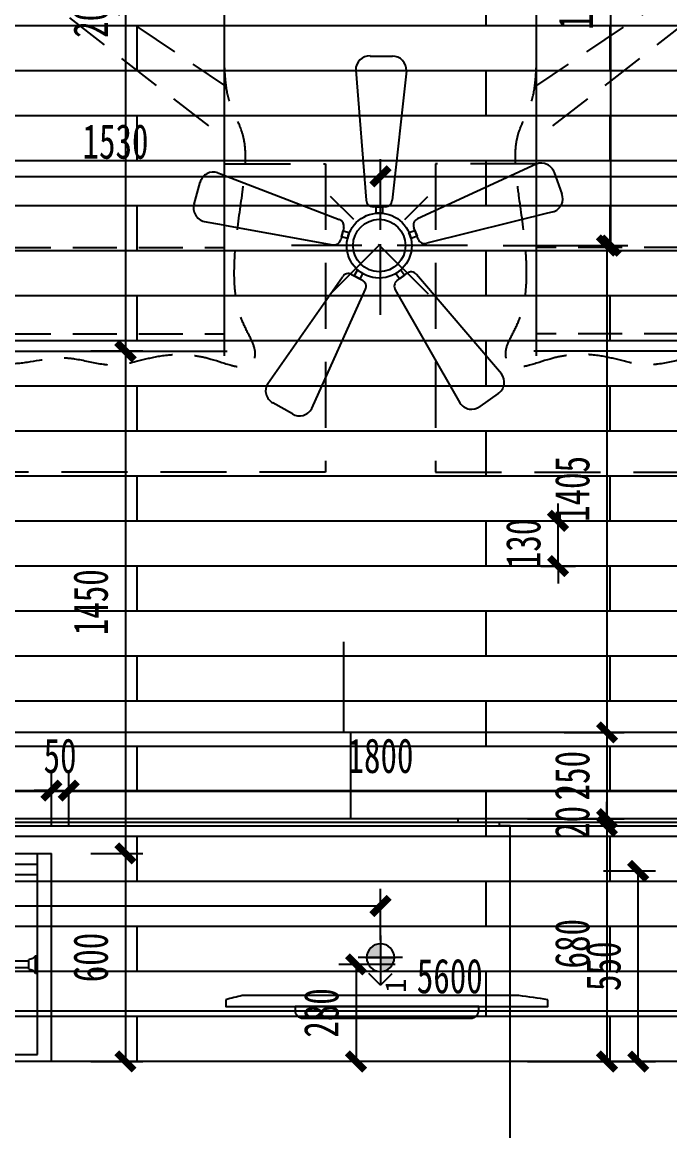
# Model space of a CAD drawing. Header units: millimetres. Extents: x -133666 to 880576, y -269375 to 86941.
# Drawn here: x -36739 to -34869, y -150167 to -146967 of the extents above; entities that cross this region are included whole.
import ezdxf

# ---------------------------------------------------------------- set-up
doc = ezdxf.new("R2010")
doc.units = ezdxf.units.MM
doc.header["$LTSCALE"] = 1000
doc.linetypes.add('DASHED', pattern=[19.05, 12.7, -6.35])
doc.layers.get('0').update_dxf_attribs({"linetype": 'CONTINUOUS'})
doc.layers.get('Defpoints').update_dxf_attribs({"color": 6, "linetype": 'CONTINUOUS'})
for name, color, linetype in [('A-土建墙（含管井、立管）', 6, 'CONTINUOUS'), ('A-新隔墙尺寸', 5, 'CONTINUOUS'), ('C-顶面灯具、灯带', 22, 'CONTINUOUS'), ('C-顶面造型尺寸', 5, 'CONTINUOUS'), ('C-顶面造型线', 32, 'CONTINUOUS'), ('F-地坪填充', 250, 'CONTINUOUS'), ('P-家具尺寸', 5, 'CONTINUOUS'), ('P-活动家具', 146, 'CONTINUOUS')]:
    doc.layers.add(name, color=color, linetype=linetype)
doc.styles.add('DIM', font='', dxfattribs={"width": 0.7})
doc.styles.add('WORD-2', font='simhei.ttf')
doc.styles.get('DIM').set_extended_font_data('SimSun')
doc.dimstyles.new('50', dxfattribs={"dimscale": 50, "dimtxt": 2, "dimasz": 1, "dimexe": 1, "dimexo": 1, "dimgap": 1, "dimtad": 1, "dimdec": 0, "dimzin": 0, "dimdsep": 46, "dimtxsty": 'DIM', "dimblk": 'ARCHTICK', "dimcen": 0, "dimclrd": 5, "dimclre": 5, "dimclrt": 35, "dimadec": 0, "dimazin": 0, "dimtfac": 0.5, "dimtdec": 0, "dimtix": 1, "dimtmove": 2, "dimatfit": 2, "dimldrblk": 'A', "dimfxl": 0, "dimtolj": 1, "dimtzin": 0, "dimlwd": -1, "dimlwe": -1, "dimarcsym": 0})

# ---------------------------------------------------------------- blocks, each defined once
blk = doc.blocks.new('A$C63C64F79')
blk.add_wipeout([(88.4, 2053.9), (1288.4, 2053.9), (1288.4, 53.9), (88.4, 53.9)])
at = {"linetype": 'DASHED', "ltscale": 0.01}
for p, q in [((88.4, 2053.9), (1288.4, 2053.9)), ((88.4, 2033.9), (1288.4, 2033.9)), ((88.4, 2018.9), (1288.4, 2018.9)), ((88.4, 1583.7), (1235.8, 1583.7)), ((88.4, 1530.4), (1168.9, 1530.4)), ((1288.4, 353.9), (88.4, 353.9)), ((1288.4, 103.9), (88.4, 103.9))]:
    blk.add_line(p, q, dxfattribs=at)
at = {"linetype": 'Continuous', "ltscale": 1000}
for p, q in [((88.4, 40.5), (88.4, 2053.9)), ((1288.4, 2053.9), (1288.4, 40.5)), ((1295.7, 53.9), (81.1, 53.9))]:
    blk.add_line(p, q, dxfattribs=at)
at = {"color": 251, "linetype": 'DASHED', "ltscale": 0.01}
for p, q in [((1288.4, 1625.2), (88.4, 821.4)), ((1288.4, 1600.6), (88.4, 667.9))]:
    blk.add_line(p, q, dxfattribs=at)
at = {"linetype": 'DASHED', "ltscale": 0.01}
for points, knots in [([(463.8, 1914.5), (442.9, 1921.8), (403.5, 1935.5), (319.5, 1974.6), (242.2, 1949.8), (144.5, 2004.8), (132.5, 1917.7), (207.7, 1871.8), (207.9, 1805.6), (208, 1784.1)], [0, 0, 0, 0, 70.314327, 132.712823, 281.06886, 345.030234, 373.143701, 508.899423, 574.349148, 574.349148, 574.349148, 574.349148]), ([(571.4, 1751.1), (637.1, 1857.9), (734.3, 2015.9), (552, 1971.7), (464.6, 1948.4), (407.5, 1947.3), (369.8, 1946.5)], [0, 0, 0, 0, 257.192142, 380.388355, 440.188761, 557.045341, 557.045341, 557.045341, 557.045341]), ([(1033.2, 1901.2), (1012.4, 1908.4), (973, 1922.1), (889, 1961.2), (811.7, 1936.4), (714, 1991.4), (702, 1904.3), (777.2, 1858.4), (777.4, 1792.3), (777.5, 1770.7)], [0, 0, 0, 0, 70.314327, 132.712823, 281.06886, 345.030234, 373.143701, 508.899423, 574.349148, 574.349148, 574.349148, 574.349148]), ([(1140.9, 1737.8), (1206.6, 1844.5), (1303.8, 2002.5), (1121.5, 1958.3), (1034.1, 1935), (977, 1933.9), (939.3, 1933.1)], [0, 0, 0, 0, 257.192142, 380.388355, 440.188761, 557.045341, 557.045341, 557.045341, 557.045341]), ([(592.3, 1815.1), (635.2, 1735.5), (718.2, 1581.2), (503.5, 1666.9), (403.8, 1647.4), (325.9, 1629.7), (244.4, 1652), (182.1, 1652.8), (88.6, 1628.4), (206.8, 1772.3), (213.6, 1842.5), (216.4, 1871.5)], [0, 0, 0, 0, 197.98522, 383.798459, 461.536852, 537.063609, 629.138715, 719.341985, 744.183766, 895.041347, 1000.692483, 1000.692483, 1000.692483, 1000.692483]), ([(1161.8, 1801.7), (1204.7, 1722.1), (1287.7, 1567.8), (1073, 1653.5), (973.3, 1634), (895.4, 1616.3), (813.9, 1638.6), (751.6, 1639.4), (658.1, 1615), (776.3, 1758.9), (783.1, 1829.2), (785.9, 1858.1)], [0, 0, 0, 0, 197.98522, 383.798459, 461.536852, 537.063609, 629.138715, 719.341985, 744.183766, 895.041347, 1000.692483, 1000.692483, 1000.692483, 1000.692483])]:
    blk.add_open_spline(points, degree=3, knots=knots, dxfattribs=at)
at = {"color": 251, "linetype": 'DASHED', "ltscale": 0.01}
blk.add_open_spline([(1288.4, 138.4), (1355.1, 66.1), (1369.1, -30.6), (1208.2, 37.1), (1129.5, 31.7), (989.6, 11.5), (885.9, 59.9), (710.9, 1.9), (542.8, 54.2), (388.3, -20), (232.9, 85.2), (15.1, -12), (-10.3, 59.6), (115.2, 241.4), (-16.4, 619.7), (81.7, 763.7), (86.1, 834.7), (88.4, 876.4)], degree=3, knots=[0, 0, 0, 0, 140.356688, 240.855445, 374.272085, 514.628774, 800.960617, 1037.309606, 1234.977718, 1501.883052, 1872.056655, 1990.732643, 2052.345442, 2125.407537, 2467.000811, 2608.004871, 2786.638856, 2786.638856, 2786.638856, 2786.638856], dxfattribs=at)
blk = doc.blocks.new('DSFGGDF')
at = {"color": 251, "ltscale": 0.5}
for p, q in [((-575.1, -214818.4, 0), (-557.4, -214818.4, 0)), ((-570.3, -214818.4, 0), (-570.3, -214903.6, 0)), ((-563.3, -214818.4, 0), (-563.3, -214903.6, 0)), ((-575.1, -214903.6, 0), (-557.4, -214903.6, 0))]:
    blk.add_line(p, q, dxfattribs=at)
at = {"color": 251, "ltscale": 0.5, "elevation": 0}
for points in [[(-557.4, -214852), (-557.4, -214670.3), (-575.1, -214670.3), (-575.1, -214852)], [(-575.1, -214870), (-575.1, -215058.4), (-557.4, -215058.4), (-557.4, -214870)]]:
    blk.add_lwpolyline(points, dxfattribs=at)
blk = doc.blocks.new('dsfdfdgh')
blk.add_wipeout([(55516.7, -61686.9), (55516.7, -59986.9), (56117.1, -59986.9), (56117.1, -61686.9)])
for p, q in [((55516.7, -59986.9), (56117.1, -59986.9)), ((56117.1, -60026.9), (56117.1, -59986.9)), ((55536.7, -60026.9), (56117.1, -60026.9)), ((55536.7, -61646.9), (55536.7, -60026.9)), ((55536.7, -60026.9), (56086.7, -60026.9)), ((55772.1, -60032.9), (55772.1, -60026.9)), ((55772.1, -60032.9), (55772.1, -60026.9)), ((55772.1, -60032.9), (55772.1, -60026.9)), ((55772.1, -60032.9), (55772.1, -60026.9)), ((55822.1, -60032.9), (55822.1, -60026.9)), ((55822.1, -60032.9), (55822.1, -60026.9)), ((55822.1, -60032.9), (55822.1, -60026.9)), ((55822.1, -60032.9), (55822.1, -60026.9)), ((56087.1, -61646.9), (56086.7, -60026.9)), ((56117.1, -60836.9), (56117.1, -60026.9)), ((55772.1, -60032.9), (55822.1, -60032.9)), ((55772.1, -60032.9), (55822.1, -60032.9)), ((55772.1, -60032.9), (55822.1, -60032.9)), ((55772.1, -60032.9), (55822.1, -60032.9)), ((55783.1, -60051.9), (55811.1, -60051.9)), ((55783.1, -60051.9), (55811.1, -60051.9)), ((55783.1, -60051.9), (55811.1, -60051.9)), ((55783.1, -60051.9), (55811.1, -60051.9)), ((55786.7, -60051.9, 0), (55786.7, -61621.9, 0)), ((55806.7, -60051.9, 0), (55806.7, -61621.9, 0)), ((56087.1, -60836.9), (56057.1, -60836.9)), ((56057.1, -60836.9), (56057.1, -61646.9)), ((56087.1, -60836.9), (56117.1, -60836.9)), ((55783.1, -61621.9), (55811.1, -61621.9)), ((55783.1, -61621.9), (55811.1, -61621.9)), ((55536.7, -61646.9), (56117.1, -61646.9)), ((55772.1, -61640.9), (55822.1, -61640.9)), ((55772.1, -61640.9), (55772.1, -61646.9)), ((55772.1, -61640.9), (55822.1, -61640.9)), ((55772.1, -61640.9), (55772.1, -61646.9)), ((55822.1, -61640.9), (55822.1, -61646.9)), ((55822.1, -61640.9), (55822.1, -61646.9)), ((56117.1, -61686.9), (56117.1, -61646.9)), ((55516.7, -61686.9), (56117.1, -61686.9))]:
    blk.add_line(p, q)
at = {"color": 251}
for p, q in [((56057.1, -60836.9), (56056.7, -60026.9)), ((55745, -60544.5, 0), (55748.4, -60527.1, 0)), ((55747.2, -60532.9, 0), (55830.8, -60549.3, 0)), ((55745.9, -60539.8, 0), (55829.5, -60556.2, 0)), ((55828.5, -60560.9, 0), (55831.9, -60543.5, 0)), ((55745, -60637.9, 0), (55748.4, -60620.5, 0)), ((55745.9, -60633.2, 0), (55829.5, -60649.5, 0)), ((55747.2, -60626.3, 0), (55830.8, -60642.7, 0)), ((55828.5, -60654.2, 0), (55831.9, -60636.8, 0)), ((55745, -60721.5, 0), (55748.4, -60704.1, 0)), ((55745.9, -60716.8, 0), (55829.5, -60733.2, 0)), ((55747.2, -60709.9, 0), (55830.8, -60726.3, 0)), ((55828.5, -60737.9, 0), (55831.9, -60720.5, 0)), ((56117.1, -61646.9), (56117.1, -60836.9)), ((55745, -61171, 0), (55748.4, -61153.6, 0)), ((55745.9, -61166.3, 0), (55829.5, -61182.6, 0)), ((55747.2, -61159.4, 0), (55830.8, -61175.7, 0)), ((55828.5, -61187.3, 0), (55831.9, -61169.9, 0)), ((55745, -61264.3, 0), (55748.4, -61246.9, 0)), ((55745.9, -61259.6, 0), (55829.5, -61276, 0)), ((55747.2, -61252.7, 0), (55830.8, -61269.1, 0)), ((55828.5, -61280.7, 0), (55831.9, -61263.3, 0)), ((55745, -61348, 0), (55748.4, -61330.6, 0)), ((55747.2, -61336.4, 0), (55830.8, -61352.8, 0)), ((55745.9, -61343.3, 0), (55829.5, -61359.6, 0)), ((55828.5, -61364.4, 0), (55831.9, -61347, 0))]:
    blk.add_line(p, q, dxfattribs=at)
at = {"color": 251, "elevation": 0}
for points in [[(55781.3, -60533.6), (55603, -60498.6), (55599.6, -60516), (55777.9, -60551)], [(55795.6, -60554.4), (55980.5, -60590.6), (55983.9, -60573.2), (55799, -60537)], [(55781.3, -60626.9), (55603, -60592), (55599.6, -60609.4), (55777.9, -60644.3)], [(55795.6, -60647.8), (55980.5, -60684), (55983.9, -60666.6), (55799, -60630.4)], [(55781.3, -60710.6), (55603, -60675.7), (55599.6, -60693.1), (55777.9, -60728)], [(55795.6, -60731.5), (55980.5, -60767.7), (55983.9, -60750.3), (55799, -60714.1)], [(55781.3, -61160), (55603, -61125.1), (55599.6, -61142.5), (55777.9, -61177.4)], [(55795.6, -61180.9), (55980.5, -61217.1), (55983.9, -61199.7), (55799, -61163.5)], [(55781.3, -61253.4), (55603, -61218.5), (55599.6, -61235.9), (55777.9, -61270.8)], [(55795.6, -61274.3), (55980.5, -61310.5), (55983.9, -61293.1), (55799, -61256.9)], [(55781.3, -61337.1), (55603, -61302.1), (55599.6, -61319.5), (55777.9, -61354.5)], [(55795.6, -61357.9), (55980.5, -61394.1), (55983.9, -61376.7), (55799, -61340.5)]]:
    blk.add_lwpolyline(points, dxfattribs=at)
for centre, start, end in [((55761.1, -60052), 0.0527, 60.0844), ((55761.1, -60052), 0.0527, 60.0844), ((55761.1, -60052), 0.0527, 60.0844), ((55761.1, -60052), 0.0527, 60.0844), ((55833, -60052), 119.9156, 179.9473), ((55833, -60052), 119.9156, 179.9473), ((55761.1, -61621.9), 299.9156, 359.9473), ((55761.1, -61621.9), 299.9156, 359.9473), ((55833, -61621.9), 180.0527, 240.0844)]:
    blk.add_arc(centre, 21.9, start, end)
at = {"color": 251, "rotation": 90}
for p in [(-159072, -59598.4), (-159072, -59664.1), (-159072, -59810.4), (-159072, -59863.3), (-159072, -60436.9), (-159072, -60489.8)]:
    blk.add_blockref('DSFGGDF', p, dxfattribs=at)
at = {"rotation": 90}
for p in [(-159072, -60261.8), (-159072, -60317.5), (-159072, -60888.2), (-159072, -60944), (-159072, -61037.1)]:
    blk.add_blockref('DSFGGDF', p, dxfattribs=at)
blk = doc.blocks.new('*U201')
at = {"color": 250}
blk.add_wipeout([(28.1, -28.5), (29.8, -26.7), (31.5, -24.7), (33, -22.7), (34.3, -20.6), (35.5, -18.4), (36.6, -16.1), (37.6, -13.8), (38.4, -11.4), (39, -9), (39.5, -6.5), (39.8, -4), (40, -1.5), (40, 1), (39.9, 3.5), (39.6, 6), (39.1, 8.5), (38.5, 10.9), (37.7, 13.3), (36.8, 15.7), (35.8, 17.9), (34.6, 20.1), (33.2, 22.3), (31.8, 24.3), (30.2, 26.3), (28.5, 28.1), (26.7, 29.8), (24.7, 31.5), (22.7, 33), (20.6, 34.3), (18.4, 35.5), (16.1, 36.6), (13.8, 37.6), (11.4, 38.4), (9, 39), (6.5, 39.5), (4, 39.8), (1.5, 40), (-1, 40), (-3.5, 39.9), (-6, 39.6), (-8.5, 39.1), (-10.9, 38.5), (-13.3, 37.7), (-15.7, 36.8), (-17.9, 35.8), (-20.1, 34.6), (-22.3, 33.2), (-24.3, 31.8), (-26.3, 30.2), (-28.1, 28.5), (-29.8, 26.7), (-31.5, 24.7), (-33, 22.7), (-34.3, 20.6), (-35.5, 18.4), (-36.6, 16.1), (-37.6, 13.8), (-38.4, 11.4), (-39, 9), (-39.5, 6.5), (-39.8, 4), (-40, 1.5), (-40, -1), (-39.9, -3.5), (-39.6, -6), (-39.1, -8.5), (-38.5, -10.9), (-37.7, -13.3), (-36.8, -15.7), (-35.8, -17.9), (-34.6, -20.1), (-33.2, -22.3), (-31.8, -24.3), (-30.2, -26.3), (-28.5, -28.1), (-26.7, -29.8), (-24.7, -31.5), (-22.7, -33), (-20.6, -34.3), (-18.4, -35.5), (-16.1, -36.6), (-13.8, -37.6), (-11.4, -38.4), (-9, -39), (-6.5, -39.5), (-4, -39.8), (-1.5, -40), (1, -40), (3.5, -39.9), (6, -39.6), (8.5, -39.1), (10.9, -38.5), (13.3, -37.7), (15.7, -36.8), (17.9, -35.8), (20.1, -34.6), (22.3, -33.2), (24.3, -31.8), (26.3, -30.2)], dxfattribs=at)
h = blk.add_hatch(color=250)
edge = h.paths.add_edge_path()
edge.add_arc((0, 0), 40, 90, 180)
edge.add_line((-40, 0), (0, 0))
edge.add_line((0, 0), (0, 40))
edge = h.paths.add_edge_path()
edge.add_arc((0, 0), 40, 270, 360)
edge.add_line((40, 0), (0, 0))
edge.add_line((0, 0), (0, -40))
at = {"color": 251}
for p, q in [((0, -64), (0, 64)), ((0, 40), (0, -40)), ((80, 0), (46.4, 33.6)), ((-64, 0), (80, 0)), ((-40, 0), (40, 0)), ((80, 0), (46.4, -33.6))]:
    blk.add_line(p, q, dxfattribs=at)
blk.add_circle((0, 0), 40)
at = {"style": 'WORD-2'}
blk.add_attdef('1', (19.6, -92.8), '', height=60, dxfattribs=at)
blk = doc.blocks.new('dfdjjfg')
at = {"layer": 'C-顶面灯具、灯带'}
for p, q in [((102368.9, -78604.9, 0), (102391.2, -78566.2, 0)), ((102848.4, -78761.4, 0), (102423.9, -78556.4, 0)), ((102754.1, -78917.8, 0), (102376.7, -78638.1, 0)), ((102866.2, -78831.4, 0), (102824.9, -78901.2, 0))]:
    blk.add_line(p, q, dxfattribs=at)
at = {"layer": 'C-顶面灯具、灯带', "elevation": 0}
blk.add_lwpolyline([(102354.5, -78584), (102366, -78564.2), (102385.8, -78575.6), (102374.3, -78595.5)], close=True, dxfattribs=at)
at = {"layer": 'C-顶面灯具、灯带'}
for centre, radius, start, end in [((102412.8, -78578.7, 0), 25, 63.5335, 150), ((102390.5, -78617.3, 0), 25, 150, 236.4665), ((102824.5, -78805.2, 0), 49.9, 327.8045, 61.338), ((102781.6, -78876.2, 0), 49.9, 236.4665, 330)]:
    blk.add_arc(centre, radius, start, end, dxfattribs=at)
blk = doc.blocks.new('dfdfhhfqqe')
at = {"layer": 'C-顶面灯具、灯带', "color": 251, "linetype": 'DASHED', "ltscale": 0.02}
for p, q in [((102272.2, -78769.7, 0), (102272.2, -78270.9, 0)), ((102090.4, -78695.8, 0), (102443.2, -78343, 0)), ((102445, -78695.8, 0), (102092.2, -78343, 0)), ((102586.4, -78520.3, 0), (101949, -78520.3, 0))]:
    blk.add_line(p, q, dxfattribs=at)
at = {"layer": 'C-顶面灯具、灯带'}
blk.add_circle((102267.7, -78520.3, 0), 117.1, dxfattribs=at)
at = {"layer": 'C-顶面灯具、灯带', "color": 251}
blk.add_circle((102267.7, -78520.3, 0), 94.6, dxfattribs=at)
at = {"layer": 'C-顶面灯具、灯带'}
for p, rotation in [((86129.7, -206430.8), 120.3263484312801), ((-23344.4, -107555.1), 50.53026438440089), ((221724.6, -127011.7), 195.4205350051824), ((178115, 25731.7), 271.4733682363907), ((40128.8, 34441.1), 336.3318596501865)]:
    blk.add_blockref('dfdjjfg', p, dxfattribs=dict(at, rotation=rotation))
blk = doc.blocks.new('_ArchTick')
at = {"color": 0, "linetype": 'ByBlock', "const_width": 0.4}
blk.add_lwpolyline([(-0.5, -0.5), (0.5, 0.5)], dxfattribs=at)
blk = doc.blocks.new('*D453')
at = {"layer": 'Defpoints', "color": 0, "ltscale": 0.15}
for p in [(-36598.6, -145916.8), (-36656.4, -147916.8), (-36440.4, -147916.8)]:
    blk.add_point(p, dxfattribs=at)
at = {"layer": 'P-家具尺寸', "color": 5, "ltscale": 0.15}
for p, q in [((-36540.4, -145916.8), (-36390.4, -145916.8)), ((-36440.4, -145916.8), (-36440.4, -147916.8)), ((-36540.4, -147916.8), (-36390.4, -147916.8))]:
    blk.add_line(p, q, dxfattribs=at)
at = {"layer": 'P-家具尺寸', "color": 5, "ltscale": 0.15, "xscale": 50, "yscale": 50, "zscale": 50}
for p, rotation in [((-36440.4, -145916.8), 90), ((-36440.4, -147916.8), 270)]:
    blk.add_blockref('_ArchTick', p, dxfattribs=dict(at, rotation=rotation))
at = {"layer": 'P-家具尺寸', "color": 35, "ltscale": 0.15, "insert": (-36540.4, -146916.8), "char_height": 100, "attachment_point": 5, "rotation": 90, "style": 'DIM'}
blk.add_mtext('\\A1;2000', dxfattribs=at)
blk = doc.blocks.new('A')
for p, q in [((-1.435, 1.148), (-1.09, 1.437)), ((-1.09, 1.437), (0, 0)), ((-1.435, 1.148), (-0.369, 0)), ((-0.369, 0), (-2.127, 0)), ((-1.435, -1.148), (-0.369, 0)), ((-1.09, -1.437), (0, 0)), ((-1.435, -1.148), (-1.09, -1.437))]:
    blk.add_line(p, q)
for points in [[(-1.435, 1.148), (-1.09, 1.437), (-0.369, 0), (0, 0)], [(-1.435, -1.148), (-1.09, -1.437), (-0.369, 0), (0, 0)]]:
    blk.add_solid(points)
blk = doc.blocks.new('*D454')
at = {"layer": 'Defpoints', "color": 0, "ltscale": 0.15}
for p in [(-36656.4, -147915.8), (-36626.7, -149366.2), (-36440.4, -149366.2)]:
    blk.add_point(p, dxfattribs=at)
at = {"layer": 'P-家具尺寸', "color": 5, "ltscale": 0.15}
for p, q in [((-36540.4, -147915.8), (-36390.4, -147915.8)), ((-36440.4, -147915.8), (-36440.4, -149366.2)), ((-36540.4, -149366.2), (-36390.4, -149366.2))]:
    blk.add_line(p, q, dxfattribs=at)
at = {"layer": 'P-家具尺寸', "color": 5, "ltscale": 0.15, "xscale": 50, "yscale": 50, "zscale": 50}
for p, rotation in [((-36440.4, -147915.8), 90), ((-36440.4, -149366.2), 270)]:
    blk.add_blockref('_ArchTick', p, dxfattribs=dict(at, rotation=rotation))
at = {"layer": 'P-家具尺寸', "color": 35, "ltscale": 0.15, "insert": (-36540.4, -148641), "char_height": 100, "attachment_point": 5, "rotation": 90, "style": 'DIM'}
blk.add_mtext('\\A1;1450', dxfattribs=at)
blk = doc.blocks.new('*D455')
at = {"layer": 'Defpoints', "color": 0, "ltscale": 0.15}
for p in [(-36626.7, -149366.2), (-36592.6, -149966.6), (-36440.4, -149966.6)]:
    blk.add_point(p, dxfattribs=at)
at = {"layer": 'P-家具尺寸', "color": 5, "ltscale": 0.15}
for p, q in [((-36540.4, -149366.2), (-36390.4, -149366.2)), ((-36440.4, -149366.2), (-36440.4, -149966.6)), ((-36540.4, -149966.6), (-36390.4, -149966.6))]:
    blk.add_line(p, q, dxfattribs=at)
at = {"layer": 'P-家具尺寸', "color": 5, "ltscale": 0.15, "xscale": 50, "yscale": 50, "zscale": 50}
for p, rotation in [((-36440.4, -149366.2), 90), ((-36440.4, -149966.6), 270)]:
    blk.add_blockref('_ArchTick', p, dxfattribs=dict(at, rotation=rotation))
at = {"layer": 'P-家具尺寸', "color": 35, "ltscale": 0.15, "insert": (-36540.4, -149666.4), "char_height": 100, "attachment_point": 5, "rotation": 90, "style": 'DIM'}
blk.add_mtext('\\A1;600', dxfattribs=at)
blk = doc.blocks.new('*D456')
at = {"layer": 'Defpoints', "color": 0, "ltscale": 0.15}
for p in [(-36654.1, -149184.6), (-38354.1, -149404.5), (-36654.1, -149557.1)]:
    blk.add_point(p, dxfattribs=at)
at = {"layer": 'P-家具尺寸', "color": 5, "ltscale": 0.15}
for p, q in [((-38354.1, -149284.6), (-38354.1, -149134.6)), ((-36654.1, -149284.6), (-36654.1, -149134.6)), ((-38354.1, -149184.6), (-36654.1, -149184.6))]:
    blk.add_line(p, q, dxfattribs=at)
at = {"layer": 'P-家具尺寸', "color": 5, "ltscale": 0.15, "xscale": 50, "yscale": 50, "zscale": 50, "rotation": 180}
blk.add_blockref('_ArchTick', (-38354.1, -149184.6), dxfattribs=at)
at = {"layer": 'P-家具尺寸', "color": 5, "ltscale": 0.15, "xscale": 50, "yscale": 50, "zscale": 50}
blk.add_blockref('_ArchTick', (-36654.1, -149184.6), dxfattribs=at)
at = {"layer": 'P-家具尺寸', "color": 35, "ltscale": 0.15, "insert": (-37504.1, -149084.6), "char_height": 100, "attachment_point": 5, "style": 'DIM'}
blk.add_mtext('\\A1;1700', dxfattribs=at)
blk = doc.blocks.new('*D457')
at = {"layer": 'Defpoints', "color": 0, "ltscale": 0.15}
for p in [(-36604.1, -149184.6), (-36604.1, -149416.6), (-36654.1, -149557.1)]:
    blk.add_point(p, dxfattribs=at)
at = {"layer": 'P-家具尺寸', "color": 5, "ltscale": 0.15}
for p, q in [((-36654.1, -149284.6), (-36654.1, -149134.6)), ((-36604.1, -149284.6), (-36604.1, -149134.6)), ((-36654.1, -149184.6), (-36704.1, -149184.6)), ((-36654.1, -149184.6), (-36604.1, -149184.6)), ((-36604.1, -149184.6), (-36554.1, -149184.6))]:
    blk.add_line(p, q, dxfattribs=at)
at = {"layer": 'P-家具尺寸', "color": 5, "ltscale": 0.15, "xscale": 50, "yscale": 50, "zscale": 50}
blk.add_blockref('_ArchTick', (-36654.1, -149184.6), dxfattribs=at)
at = {"layer": 'P-家具尺寸', "color": 5, "ltscale": 0.15, "xscale": 50, "yscale": 50, "zscale": 50, "rotation": 180}
blk.add_blockref('_ArchTick', (-36604.1, -149184.6), dxfattribs=at)
at = {"layer": 'P-家具尺寸', "color": 35, "ltscale": 0.15, "insert": (-36629.1, -149084.6), "char_height": 100, "attachment_point": 5, "style": 'DIM'}
blk.add_mtext('\\A1;50', dxfattribs=at)
blk = doc.blocks.new('*D458')
at = {"layer": 'Defpoints', "color": 0, "ltscale": 0.15}
for p in [(-34804.1, -149184.6), (-36604.1, -149416.6), (-34804.1, -149416.6)]:
    blk.add_point(p, dxfattribs=at)
at = {"layer": 'P-家具尺寸', "color": 5, "ltscale": 0.15}
for p, q in [((-36604.1, -149284.6), (-36604.1, -149134.6)), ((-34804.1, -149284.6), (-34804.1, -149134.6)), ((-36604.1, -149184.6), (-34804.1, -149184.6))]:
    blk.add_line(p, q, dxfattribs=at)
at = {"layer": 'P-家具尺寸', "color": 5, "ltscale": 0.15, "xscale": 50, "yscale": 50, "zscale": 50, "rotation": 180}
blk.add_blockref('_ArchTick', (-36604.1, -149184.6), dxfattribs=at)
at = {"layer": 'P-家具尺寸', "color": 5, "ltscale": 0.15, "xscale": 50, "yscale": 50, "zscale": 50}
blk.add_blockref('_ArchTick', (-34804.1, -149184.6), dxfattribs=at)
at = {"layer": 'P-家具尺寸', "color": 35, "ltscale": 0.15, "insert": (-35704.1, -149084.6), "char_height": 100, "attachment_point": 5, "style": 'DIM'}
blk.add_mtext('\\A1;1800', dxfattribs=at)
blk = doc.blocks.new('*D463')
at = {"layer": 'Defpoints', "color": 0, "ltscale": 0.15}
for p in [(-35132.8, -149416.6), (-34960.2, -149416.6), (-35132.8, -149966.6)]:
    blk.add_point(p, dxfattribs=at)
at = {"layer": 'P-家具尺寸', "color": 5, "ltscale": 0.15}
for p, q in [((-35060.2, -149416.6), (-34910.2, -149416.6)), ((-34960.2, -149966.6), (-34960.2, -149416.6)), ((-35060.2, -149966.6), (-34910.2, -149966.6))]:
    blk.add_line(p, q, dxfattribs=at)
at = {"layer": 'P-家具尺寸', "color": 5, "ltscale": 0.15, "xscale": 50, "yscale": 50, "zscale": 50}
for p, rotation in [((-34960.2, -149416.6), 90), ((-34960.2, -149966.6), 270)]:
    blk.add_blockref('_ArchTick', p, dxfattribs=dict(at, rotation=rotation))
at = {"layer": 'P-家具尺寸', "color": 35, "ltscale": 0.15, "insert": (-35060.2, -149691.6), "char_height": 100, "attachment_point": 5, "rotation": 90, "style": 'DIM'}
blk.add_mtext('\\A1;550', dxfattribs=at)
blk = doc.blocks.new('sdsddsd')
at = {"layer": 'P-活动家具'}
for points in [[(26954.8, -8805), (26935.5, -8805), (26935.5, -9735), (26954.8, -9735)], [(26967, -9650.6), (26967, -8852.3)]]:
    blk.add_lwpolyline(points, dxfattribs=at)
blk.add_lwpolyline([(26935.5, -9004.8), (26924.8, -9004.8, 0.414214), (26901.6, -9028.1), (26901.6, -9511.8, 0.414214), (26924.8, -9535.1), (26935.5, -9535.1)], format="xyb", close=True, dxfattribs=at)
for centre, radius, start, end in [((26081.7, -9055.1), 908.2, 12.9056, 15.9885), ((24229, -9297.8), 2760.7, 350.8891, 352.6573)]:
    blk.add_arc(centre, radius, start, end, dxfattribs=at)
blk = doc.blocks.new('*D677')
at = {"layer": 'C-顶面造型尺寸', "color": 5, "ltscale": 0.15}
for p, q in [((-37234.1, -147546.6), (-37234.1, -147361.8)), ((-35704.1, -147566.6), (-35704.1, -147361.8)), ((-37234.1, -147411.8), (-35704.1, -147411.8))]:
    blk.add_line(p, q, dxfattribs=at)
at = {"layer": 'Defpoints', "color": 0, "ltscale": 0.15}
for p in [(-35704.1, -147411.8), (-37234.1, -147596.6), (-35704.1, -147616.6)]:
    blk.add_point(p, dxfattribs=at)
at = {"layer": 'C-顶面造型尺寸', "color": 5, "ltscale": 0.15, "xscale": 50, "yscale": 50, "zscale": 50, "rotation": 180}
blk.add_blockref('_ArchTick', (-37234.1, -147411.8), dxfattribs=at)
at = {"layer": 'C-顶面造型尺寸', "color": 5, "ltscale": 0.15, "xscale": 50, "yscale": 50, "zscale": 50}
blk.add_blockref('_ArchTick', (-35704.1, -147411.8), dxfattribs=at)
at = {"layer": 'C-顶面造型尺寸', "color": 35, "ltscale": 0.15, "insert": (-36469.1, -147311.8), "char_height": 100, "attachment_point": 5, "style": 'DIM'}
blk.add_mtext('\\A1;1530', dxfattribs=at)
blk = doc.blocks.new('*D678')
at = {"layer": 'C-顶面造型尺寸', "color": 5, "ltscale": 0.15}
for p, q in [((-35704.1, -147566.6), (-35704.1, -147361.8)), ((-33194.1, -147546.6), (-33194.1, -147361.8)), ((-35704.1, -147411.8), (-33194.1, -147411.8))]:
    blk.add_line(p, q, dxfattribs=at)
at = {"layer": 'Defpoints', "color": 0, "ltscale": 0.15}
for p in [(-33194.1, -147411.8), (-33194.1, -147596.6), (-35704.1, -147616.6)]:
    blk.add_point(p, dxfattribs=at)
at = {"layer": 'C-顶面造型尺寸', "color": 5, "ltscale": 0.15, "xscale": 50, "yscale": 50, "zscale": 50, "rotation": 180}
blk.add_blockref('_ArchTick', (-35704.1, -147411.8), dxfattribs=at)
at = {"layer": 'C-顶面造型尺寸', "color": 5, "ltscale": 0.15, "xscale": 50, "yscale": 50, "zscale": 50}
blk.add_blockref('_ArchTick', (-33194.1, -147411.8), dxfattribs=at)
at = {"layer": 'C-顶面造型尺寸', "color": 35, "ltscale": 0.15, "insert": (-34449.1, -147311.8), "char_height": 100, "attachment_point": 5, "style": 'DIM'}
blk.add_mtext('\\A1;2510', dxfattribs=at)
blk = doc.blocks.new('*D681')
at = {"layer": 'C-顶面造型尺寸', "color": 5, "ltscale": 0.15}
for p, q in [((-35164.1, -146176.6), (-34990.2, -146176.6)), ((-35040.2, -146176.6), (-35040.2, -147611.6)), ((-35340.2, -147611.6), (-34990.2, -147611.6))]:
    blk.add_line(p, q, dxfattribs=at)
at = {"layer": 'Defpoints', "color": 0, "ltscale": 0.15}
for p in [(-35214.1, -146176.6), (-35452.8, -147611.6), (-35040.2, -147611.6)]:
    blk.add_point(p, dxfattribs=at)
at = {"layer": 'C-顶面造型尺寸', "color": 5, "ltscale": 0.15, "xscale": 50, "yscale": 50, "zscale": 50}
for p, rotation in [((-35040.2, -146176.6), 90), ((-35040.2, -147611.6), 270)]:
    blk.add_blockref('_ArchTick', p, dxfattribs=dict(at, rotation=rotation))
at = {"layer": 'C-顶面造型尺寸', "color": 35, "ltscale": 0.15, "insert": (-35140.2, -146894.1), "char_height": 100, "attachment_point": 5, "rotation": 90, "style": 'DIM'}
blk.add_mtext('\\A1;1435', dxfattribs=at)
blk = doc.blocks.new('*D580')
at = {"layer": 'C-顶面造型尺寸', "color": 5, "ltscale": 0.15}
for p, q in [((-35350.2, -147611.6), (-35000.2, -147611.6)), ((-35050.2, -147611.6), (-35050.2, -149016.6)), ((-35174.1, -149016.6), (-35000.2, -149016.6))]:
    blk.add_line(p, q, dxfattribs=at)
at = {"layer": 'Defpoints', "color": 0, "ltscale": 0.15}
for p in [(-35452.8, -147611.6), (-35224.1, -149016.6), (-35050.2, -149016.6)]:
    blk.add_point(p, dxfattribs=at)
at = {"layer": 'C-顶面造型尺寸', "color": 5, "ltscale": 0.15, "xscale": 50, "yscale": 50, "zscale": 50}
for p, rotation in [((-35050.2, -147611.6), 90), ((-35050.2, -149016.6), 270)]:
    blk.add_blockref('_ArchTick', p, dxfattribs=dict(at, rotation=rotation))
at = {"layer": 'C-顶面造型尺寸', "color": 35, "ltscale": 0.15, "insert": (-35150.2, -148314.1), "char_height": 100, "attachment_point": 5, "rotation": 90, "style": 'DIM'}
blk.add_mtext('\\A1;1405', dxfattribs=at)
blk = doc.blocks.new('*D581')
at = {"layer": 'C-顶面造型尺寸', "color": 5, "ltscale": 0.15}
for p, q in [((-35174.1, -149016.6), (-35000.2, -149016.6)), ((-35050.2, -149016.6), (-35050.2, -149266.6)), ((-35280.1, -149266.6), (-35000.2, -149266.6))]:
    blk.add_line(p, q, dxfattribs=at)
at = {"layer": 'Defpoints', "color": 0, "ltscale": 0.15}
for p in [(-35224.1, -149016.6), (-35330.1, -149266.6), (-35050.2, -149266.6)]:
    blk.add_point(p, dxfattribs=at)
at = {"layer": 'C-顶面造型尺寸', "color": 5, "ltscale": 0.15, "xscale": 50, "yscale": 50, "zscale": 50}
for p, rotation in [((-35050.2, -149016.6), 90), ((-35050.2, -149266.6), 270)]:
    blk.add_blockref('_ArchTick', p, dxfattribs=dict(at, rotation=rotation))
at = {"layer": 'C-顶面造型尺寸', "color": 35, "ltscale": 0.15, "insert": (-35150.2, -149141.6), "char_height": 100, "attachment_point": 5, "rotation": 90, "style": 'DIM'}
blk.add_mtext('\\A1;250', dxfattribs=at)
blk = doc.blocks.new('*D682')
at = {"layer": 'C-顶面造型尺寸', "color": 5, "ltscale": 0.15}
for p, q in [((-35280.1, -149286.6), (-35000.2, -149286.6)), ((-35050.2, -149286.6), (-35050.2, -149966.6)), ((-35280.1, -149966.6), (-35000.2, -149966.6))]:
    blk.add_line(p, q, dxfattribs=at)
at = {"layer": 'Defpoints', "color": 0, "ltscale": 0.15}
for p in [(-35330.1, -149286.6), (-35330.1, -149966.6), (-35050.2, -149966.6)]:
    blk.add_point(p, dxfattribs=at)
at = {"layer": 'C-顶面造型尺寸', "color": 5, "ltscale": 0.15, "xscale": 50, "yscale": 50, "zscale": 50}
for p, rotation in [((-35050.2, -149286.6), 90), ((-35050.2, -149966.6), 270)]:
    blk.add_blockref('_ArchTick', p, dxfattribs=dict(at, rotation=rotation))
at = {"layer": 'C-顶面造型尺寸', "color": 35, "ltscale": 0.15, "insert": (-35150.2, -149626.6), "char_height": 100, "attachment_point": 5, "rotation": 90, "style": 'DIM'}
blk.add_mtext('\\A1;680', dxfattribs=at)
blk = doc.blocks.new('*D722')
at = {"layer": 'A-新隔墙尺寸', "color": 5, "ltscale": 0.15}
for p, q in [((-38304.1, -149916.6), (-38304.1, -149770.4)), ((-32704.1, -149916.6), (-32704.1, -149770.4)), ((-38304.1, -149820.4), (-32704.1, -149820.4))]:
    blk.add_line(p, q, dxfattribs=at)
at = {"layer": 'Defpoints', "color": 0, "ltscale": 0.15}
for p in [(-32704.1, -149820.4), (-38304.1, -149966.6), (-32704.1, -149966.6)]:
    blk.add_point(p, dxfattribs=at)
at = {"layer": 'A-新隔墙尺寸', "color": 5, "ltscale": 0.15, "xscale": 50, "yscale": 50, "zscale": 50, "rotation": 180}
blk.add_blockref('_ArchTick', (-38304.1, -149820.4), dxfattribs=at)
at = {"layer": 'A-新隔墙尺寸', "color": 5, "ltscale": 0.15, "xscale": 50, "yscale": 50, "zscale": 50}
blk.add_blockref('_ArchTick', (-32704.1, -149820.4), dxfattribs=at)
at = {"layer": 'A-新隔墙尺寸', "color": 35, "ltscale": 0.15, "insert": (-35504.1, -149720.4), "char_height": 100, "attachment_point": 5, "style": 'DIM'}
blk.add_mtext('\\A1;5600', dxfattribs=at)
blk = doc.blocks.new('*D728')
at = {"layer": 'C-顶面造型尺寸', "color": 5, "ltscale": 0.15}
for p, q in [((-35661.4, -149686.2), (-35824.6, -149686.2)), ((-35774.6, -149686.2), (-35774.6, -149966.6)), ((-35661.4, -149966.6), (-35824.6, -149966.6))]:
    blk.add_line(p, q, dxfattribs=at)
at = {"layer": 'Defpoints', "color": 0, "ltscale": 0.15}
for p in [(-35611.4, -149686.2), (-35774.6, -149966.6), (-35611.4, -149966.6)]:
    blk.add_point(p, dxfattribs=at)
at = {"layer": 'C-顶面造型尺寸', "color": 5, "ltscale": 0.15, "xscale": 50, "yscale": 50, "zscale": 50}
for p, rotation in [((-35774.6, -149686.2), 90), ((-35774.6, -149966.6), 270)]:
    blk.add_blockref('_ArchTick', p, dxfattribs=dict(at, rotation=rotation))
at = {"layer": 'C-顶面造型尺寸', "color": 35, "ltscale": 0.15, "insert": (-35874.6, -149826.4), "char_height": 100, "attachment_point": 5, "rotation": 90, "style": 'DIM'}
blk.add_mtext('\\A1;280', dxfattribs=at)
blk = doc.blocks.new('*D597')
at = {"layer": 'C-顶面造型尺寸', "color": 5, "ltscale": 0.15}
for p, q in [((-38504.1, -149616.6), (-38504.1, -149467.9)), ((-35704.1, -149616.6), (-35704.1, -149467.9)), ((-35704.1, -149517.9), (-38504.1, -149517.9))]:
    blk.add_line(p, q, dxfattribs=at)
at = {"layer": 'Defpoints', "color": 0, "ltscale": 0.15}
for p in [(-38504.1, -149517.9), (-38504.1, -149666.6), (-35704.1, -149666.6)]:
    blk.add_point(p, dxfattribs=at)
at = {"layer": 'C-顶面造型尺寸', "color": 5, "ltscale": 0.15, "xscale": 50, "yscale": 50, "zscale": 50, "rotation": 180}
blk.add_blockref('_ArchTick', (-38504.1, -149517.9), dxfattribs=at)
at = {"layer": 'C-顶面造型尺寸', "color": 5, "ltscale": 0.15, "xscale": 50, "yscale": 50, "zscale": 50}
blk.add_blockref('_ArchTick', (-35704.1, -149517.9), dxfattribs=at)
at = {"layer": 'C-顶面造型尺寸', "color": 35, "ltscale": 0.15, "insert": (-37104.1, -149417.9), "char_height": 100, "attachment_point": 5, "style": 'DIM'}
blk.add_mtext('\\A1;2800', dxfattribs=at)
blk = doc.blocks.new('*D601')
at = {"layer": 'Defpoints', "color": 0, "ltscale": 0.15}
for p in [(-35291.4, -148406.3), (-35191.5, -148406.3), (-35291.4, -148536.6)]:
    blk.add_point(p, dxfattribs=at)
at = {"layer": 'F-地坪填充', "color": 5, "ltscale": 0.15}
for p, q in [((-35191.5, -148406.3), (-35191.5, -148356.3)), ((-35241.4, -148406.3), (-35141.5, -148406.3)), ((-35191.5, -148536.6), (-35191.5, -148406.3)), ((-35241.4, -148536.6), (-35141.5, -148536.6)), ((-35191.5, -148536.6), (-35191.5, -148586.6))]:
    blk.add_line(p, q, dxfattribs=at)
at = {"layer": 'F-地坪填充', "color": 5, "ltscale": 0.15, "xscale": 50, "yscale": 50, "zscale": 50}
for p, rotation in [((-35191.5, -148406.3), 270), ((-35191.5, -148536.6), 90)]:
    blk.add_blockref('_ArchTick', p, dxfattribs=dict(at, rotation=rotation))
at = {"layer": 'F-地坪填充', "color": 35, "ltscale": 0.15, "insert": (-35291.5, -148471.4), "char_height": 100, "attachment_point": 5, "rotation": 90, "style": 'DIM'}
blk.add_mtext('\\A1;130', dxfattribs=at)
blk = doc.blocks.new('*D630')
at = {"layer": 'C-顶面造型尺寸', "color": 5, "ltscale": 0.15}
for p, q in [((-35050.2, -149266.6), (-35050.2, -149216.6)), ((-35174.1, -149266.6), (-35000.2, -149266.6)), ((-35050.2, -149286.6), (-35050.2, -149266.6)), ((-35174.1, -149286.6), (-35000.2, -149286.6)), ((-35050.2, -149286.6), (-35050.2, -149336.6))]:
    blk.add_line(p, q, dxfattribs=at)
at = {"layer": 'Defpoints', "color": 0, "ltscale": 0.15}
for p in [(-35224.1, -149266.6), (-35050.2, -149266.6), (-35224.1, -149286.6)]:
    blk.add_point(p, dxfattribs=at)
at = {"layer": 'C-顶面造型尺寸', "color": 5, "ltscale": 0.15, "xscale": 50, "yscale": 50, "zscale": 50}
for p, rotation in [((-35050.2, -149266.6), 270), ((-35050.2, -149286.6), 90)]:
    blk.add_blockref('_ArchTick', p, dxfattribs=dict(at, rotation=rotation))
at = {"layer": 'C-顶面造型尺寸', "color": 35, "ltscale": 0.15, "insert": (-35150.2, -149276.6), "char_height": 100, "attachment_point": 5, "rotation": 90, "style": 'DIM'}
blk.add_mtext('\\A1;20', dxfattribs=at)

msp = doc.modelspace()

# ---------------------------------------------------------------- linework, layer by layer
at = {"layer": 'C-顶面造型线', "color": 35}
for p, q in [((-32964.1, -149266.6), (-37484.1, -149266.6)), ((-32954.1, -149276.6), (-37494.1, -149276.6))]:
    msp.add_line(p, q, dxfattribs=at)
at = {"layer": 'C-顶面造型线'}
msp.add_line((-37504.1, -149286.6), (-32944.1, -149286.6), dxfattribs=at)

# ---------------------------------------------------------------- block references
at = {"layer": 'P-活动家具', "xscale": -1}
msp.add_blockref('A$C63C64F79', (-36065.8, -147970.7), dxfattribs=at)
at = {"layer": 'P-活动家具'}
msp.add_blockref('A$C63C64F79', (-35342.5, -147970.7), dxfattribs=at)
at = {"layer": 'P-活动家具', "xscale": -1, "rotation": 270}
msp.add_blockref('dsfdfdgh', (23332.8, -205483.3), dxfattribs=at)

# ---------------------------------------------------------------- dimensions: what is measured, and where the dimension line sits
at = {"layer": 'C-顶面造型尺寸', "ltscale": 0.15}
for p1, p2, picture, middle in [((-35224.1, -149016.6), (-35330.1, -149266.6), '*D581', (-35150.2, -149141.6)), ((-35224.1, -149286.6), (-35224.1, -149266.6), '*D630', (-35150.2, -149276.6))]:
    dim = msp.add_linear_dim(base=(-35050.2, -149266.6), p1=p1, p2=p2, angle=90, dimstyle='50', dxfattribs=at)
    dim.commit()
    dim.dimension.update_dxf_attribs({"geometry": picture, "text_midpoint": middle})
at = {"layer": 'F-地坪填充', "ltscale": 0.15}
dim = msp.add_linear_dim(base=(-35191.5, -148406.3), p1=(-35291.4, -148536.6), p2=(-35291.4, -148406.3), angle=90, dimstyle='50', override={"dimfxl": 4, "dimarcsym": 1}, dxfattribs=at)
dim.commit()
dim.dimension.update_dxf_attribs({"geometry": '*D601', "text_midpoint": (-35291.5, -148471.4)})

# ---------------------------------------------------------------- wipeouts: each hides what was drawn before it
msp.add_wipeout([(-36604.1, -149416.6), (-36604.1, -149966.6), (-34804.1, -149966.6), (-34804.1, -149416.6)]).dxf.layer = 'P-活动家具'

# ---------------------------------------------------------------- next in the draw order: hatches: boundary and pattern name
h = msp.add_hatch(dxfattribs=at)
h.set_pattern_fill('FI100宽木地板SC100', color=256, scale=130, style=0, pattern_type=2)
h.set_pattern_definition([(270, (-43232.9, -149836.6), (1365, -3e-13), [130, -130]), (270, (-42225.4, -149706.6), (1365, -3e-13), [130, -130]), (0, (-43574.14, -149836.6), (0, 130), [])])
h.paths.add_polyline_path([(-32665.6, -146616.8), (-32704.1, -146616.8), (-32704.1, -145866.6), (-36104.1, -145866.6), (-38204.1, -145866.6), (-38204.1, -145916.6), (-38504.1, -145916.6), (-38504.1, -146566.6), (-38504.1, -146576.6), (-38624.1, -146576.6), (-38624.1, -146566.6), (-38624.1, -145916.6), (-38704.1, -145916.6), (-38704.1, -145866.6), (-43589.1, -145866.6), (-43589.1, -145909.6), (-43589.1, -145916.6), (-43589.1, -146051.7), (-43589.1, -145959.7), (-43589.1, -147241.3), (-43589.1, -147411.6), (-43589.1, -147446.6), (-43589.1, -147529.1), (-43589.1, -147596.7), (-43599.1, -147672.2), (-43589.1, -147819), (-43594.1, -148961.6), (-42449.8, -148961.6), (-42444.3, -148957.8), (-42404.1, -148956.6), (-42404.1, -148966.6), (-39704.1, -148966.6), (-39654.1, -148966.6), (-39654.1, -148966.6), (-38754.1, -148966.6), (-38704.1, -148966.6), (-38624.1, -148966.6), (-38624.1, -148916.5), (-38624.1, -148866.6), (-38604.1, -148866.6), (-38554.4, -148866.6), (-38529.3, -148866.6), (-38504.1, -148866.4), (-38504.1, -148966.6), (-38504.1, -149916.6), (-38504.1, -149966.6), (-38304.1, -149966.6), (-32704.1, -149966.6), (-32704.1, -149766.6), (-32704.1, -149216.3), (-32665.6, -149216.3)])

# ---------------------------------------------------------------- next in the draw order: linework, layer by layer
at = {"layer": 'A-土建墙（含管井、立管）', "color": 6}
msp.add_line((-32704.1, -149966.6), (-38304.1, -149966.6), dxfattribs=at)
at = {"layer": 'C-顶面造型线', "color": 35}
msp.add_lwpolyline([(-37234.1, -146176.6), (-33194.1, -146176.6), (-33194.1, -149016.6), (-37234.1, -149016.6)], close=True, dxfattribs=at)
at = {"layer": 'C-顶面造型线', "color": 251}
msp.add_lwpolyline([(-35330.1, -150356.6), (-35330.1, -149286.6), (-35360.1, -149286.6), (-35360.1, -149276.6), (-35480.1, -149276.6), (-35480.1, -149266.6), (-35790.1, -149266.6), (-35790.1, -149016.6), (-35810.1, -149016.6), (-35810.1, -148755.7)], dxfattribs=at)
at = {"layer": 'P-活动家具', "color": 251, "linetype": 'DASHED', "ltscale": 0.015}
for points in [[(-36154.1, -147375.8), (-35863.1, -147375.8), (-35863.1, -148265.3), (-37645.6, -148265.3), (-37645.6, -147375.8), (-37354.1, -147375.8)], [(-35254.1, -147375.8), (-35545.2, -147375.8), (-35545.2, -148265.3), (-33762.7, -148265.3), (-33762.7, -147375.8), (-34054.1, -147375.8)]]:
    msp.add_lwpolyline(points, dxfattribs=at)

# ---------------------------------------------------------------- next in the draw order: block references
at = {"layer": 'C-顶面灯具、灯带', "xscale": 0.8000000000029104, "yscale": 0.7999999999883585, "zscale": 0.8}
msp.add_blockref('dfdfhhfqqe', (-117521.9, -84795.3, 0), dxfattribs=at)

# ---------------------------------------------------------------- next in the draw order: dimensions: what is measured, and where the dimension line sits
at = {"layer": 'C-顶面造型尺寸', "ltscale": 0.15}
for base, p1, p2, picture, middle in [((-35040.2, -147611.6), (-35214.1, -146176.6), (-35452.8, -147611.6), '*D681', (-35140.2, -146894.1)), ((-35050.2, -149016.6), (-35452.8, -147611.6), (-35224.1, -149016.6), '*D580', (-35150.2, -148314.1)), ((-35050.2, -149966.6), (-35330.1, -149286.6), (-35330.1, -149966.6), '*D682', (-35150.2, -149626.6))]:
    dim = msp.add_linear_dim(base=base, p1=p1, p2=p2, angle=90, dimstyle='50', dxfattribs=at)
    dim.commit()
    dim.dimension.update_dxf_attribs({"geometry": picture, "text_midpoint": middle})
for base, p1, p2, picture, middle in [((-35704.1, -147411.8), (-37234.1, -147596.6), (-35704.1, -147616.6), '*D677', (-36469.1, -147311.8)), ((-33194.1, -147411.8), (-35704.1, -147616.6), (-33194.1, -147596.6), '*D678', (-34449.1, -147311.8))]:
    dim = msp.add_linear_dim(base=base, p1=p1, p2=p2, dimstyle='50', dxfattribs=at)
    dim.commit()
    dim.dimension.update_dxf_attribs({"geometry": picture, "text_midpoint": middle})
at = {"layer": 'P-家具尺寸', "ltscale": 0.15}
for base, p1, p2, picture, middle in [((-36440.4, -147916.8), (-36598.6, -145916.8), (-36656.4, -147916.8), '*D453', (-36540.4, -146916.8)), ((-36440.4, -149366.2), (-36656.4, -147915.8), (-36626.7, -149366.2), '*D454', (-36540.4, -148641)), ((-36440.4, -149966.6), (-36626.7, -149366.2), (-36592.6, -149966.6), '*D455', (-36540.4, -149666.4)), ((-34960.2, -149416.6), (-35132.8, -149966.6), (-35132.8, -149416.6), '*D463', (-35060.2, -149691.6))]:
    dim = msp.add_linear_dim(base=base, p1=p1, p2=p2, angle=90, dimstyle='50', override={"dimfxl": 2, "dimarcsym": 1}, dxfattribs=at)
    dim.commit()
    dim.dimension.update_dxf_attribs({"geometry": picture, "text_midpoint": middle})
for base, p1, p2, picture, middle in [((-36654.1, -149184.6), (-38354.1, -149404.5), (-36654.1, -149557.1), '*D456', (-37504.1, -149084.6)), ((-36604.1, -149184.6), (-36654.1, -149557.1), (-36604.1, -149416.6), '*D457', (-36629.1, -149084.6)), ((-34804.1, -149184.6), (-36604.1, -149416.6), (-34804.1, -149416.6), '*D458', (-35704.1, -149084.6))]:
    dim = msp.add_linear_dim(base=base, p1=p1, p2=p2, dimstyle='50', override={"dimfxl": 2, "dimarcsym": 1}, dxfattribs=at)
    dim.commit()
    dim.dimension.update_dxf_attribs({"geometry": picture, "text_midpoint": middle})

# ---------------------------------------------------------------- next in the draw order: block references
at = {"layer": 'C-顶面灯具、灯带'}
ref = msp.add_blockref('*U201', (-35704.1, -149666.6), dxfattribs=dict(at, xscale=-1, rotation=90))
ref.add_attrib('1', '1', (-35630.8, -149768.1), dxfattribs={"layer": '0', "height": 60, "rotation": 90, "style": 'WORD-2'})

# ---------------------------------------------------------------- next in the draw order: block references
at = {"layer": 'P-活动家具', "rotation": 90}
msp.add_blockref('sdsddsd', (-44955.6, -176743.2), dxfattribs=at)

# ---------------------------------------------------------------- next in the draw order: dimensions: what is measured, and where the dimension line sits
at = {"layer": 'A-新隔墙尺寸', "color": 1, "ltscale": 0.15}
dim = msp.add_linear_dim(base=(-32704.1, -149820.4), p1=(-38304.1, -149966.6), p2=(-32704.1, -149966.6), dimstyle='50', override={"dimfxl": 4}, dxfattribs=at)
dim.commit()
dim.dimension.update_dxf_attribs({"geometry": '*D722', "text_midpoint": (-35504.1, -149720.4)})
at = {"layer": 'C-顶面造型尺寸', "ltscale": 0.15}
dim = msp.add_linear_dim(base=(-38504.1, -149517.9), p1=(-35704.1, -149666.6), p2=(-38504.1, -149666.6), dimstyle='50', dxfattribs=at)
dim.commit()
dim.dimension.update_dxf_attribs({"geometry": '*D597', "text_midpoint": (-37104.1, -149417.9)})
dim = msp.add_linear_dim(base=(-35774.6, -149966.6), p1=(-35611.4, -149686.2), p2=(-35611.4, -149966.6), angle=90, dimstyle='50', dxfattribs=at)
dim.commit()
dim.dimension.update_dxf_attribs({"geometry": '*D728', "text_midpoint": (-35874.6, -149826.4)})

doc.saveas('drawing.dxf')
